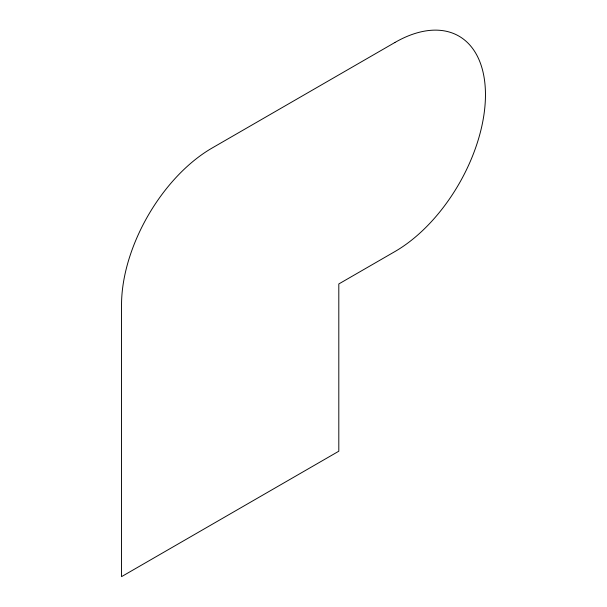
<?xml version="1.0" encoding="UTF-8"?>
<svg xmlns="http://www.w3.org/2000/svg" width="607" height="607" viewBox="0 0 607 607"><rect width="100%" height="100%" fill="white"/><g stroke="black" fill="none" stroke-linecap="round" stroke-linejoin="round"><path stroke-width="0.91" d="M394.937 42.475L212.063 148.055A128.031 73.917 -60 0 0 121.537 304.858L121.537 576.65L338.805 451.213L338.805 283.955L394.937 251.548A128.031 73.917 -60 0 0 485.463 94.745A128.031 73.917 -60 0 0 394.937 42.475"/></g></svg>
